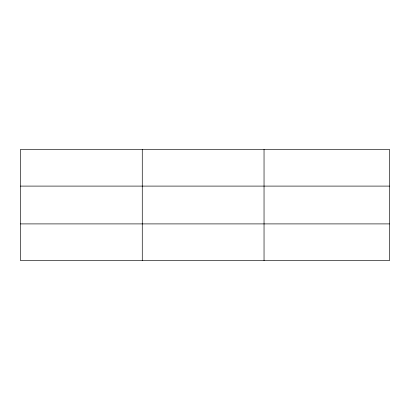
<?xml version="1.0" encoding="UTF-8"?>
<svg xmlns="http://www.w3.org/2000/svg" width="410" height="410" viewBox="0 0 410 410"><rect width="100%" height="100%" fill="white"/><g stroke="black" fill="none" stroke-linecap="round" stroke-linejoin="round"><path stroke-width="0.61" d="M142.27 260.596L142.27 149.404M264.04 260.596L264.04 149.404M389.5 223.901L389.5 260.596L20.5 260.596L20.5 149.404L389.5 149.404L389.5 223.901L20.5 223.901M20.5 186.099L389.5 186.099"/></g></svg>
